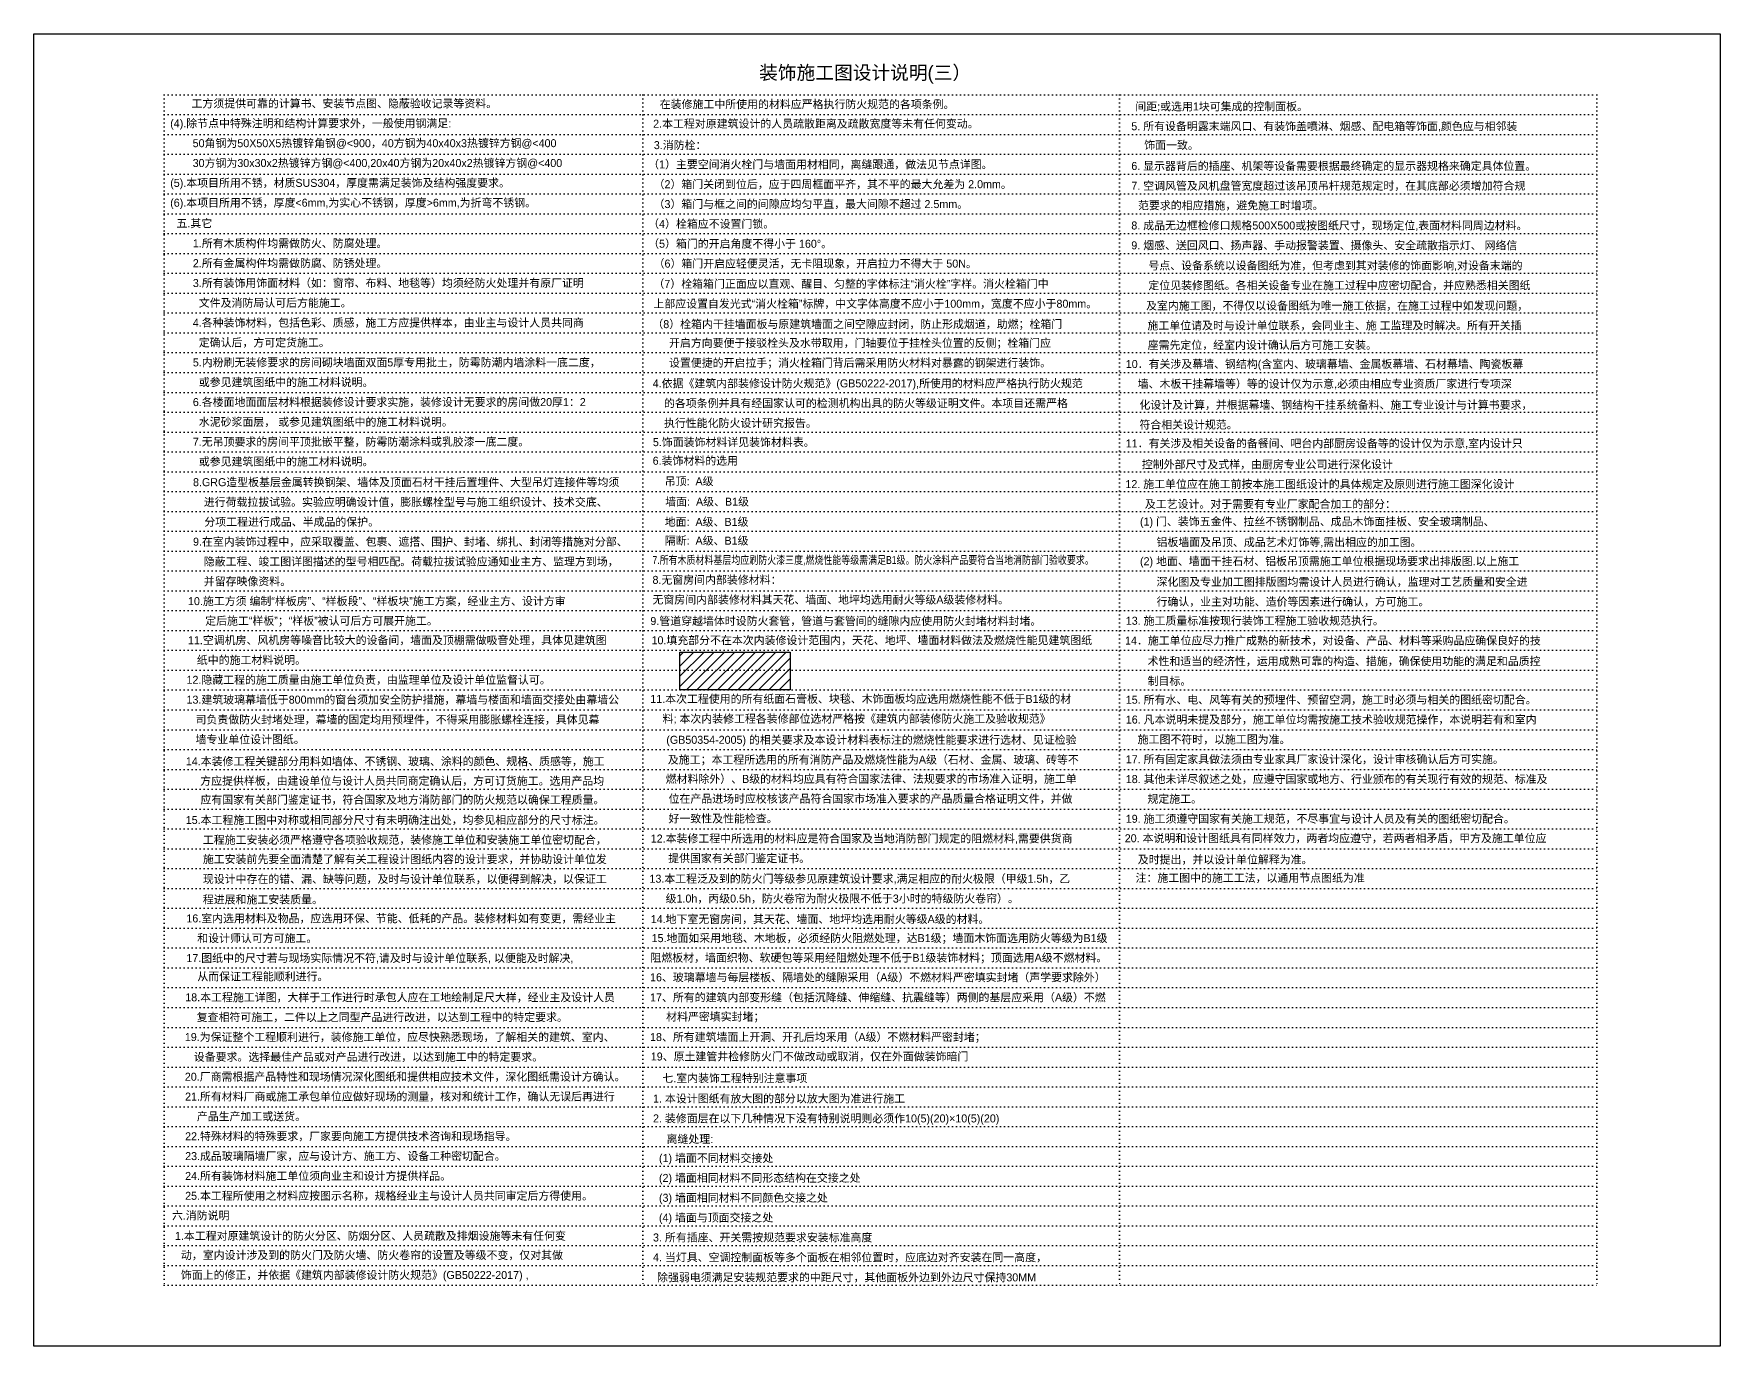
# Model space of a CAD drawing. Header units: millimetres. Extents: x 33357 to 35831, y 3615 to 4189.
# Drawn here: x 35093 to 35831, y 3615 to 4189 of the extents above; entities that cross this region are included whole.
import ezdxf

# ---------------------------------------------------------------- set-up
doc = ezdxf.new("R2010")
doc.units = ezdxf.units.MM
doc.linetypes.add('ACAD_ISO07W100', pattern=[3.5, 0.5, -3])
for name, color, linetype in [('C—图框—文字', 40, 'Continuous'), ('I—平面—填充01(线状)', 8, 'Continuous'), ('I—平面—尺寸标注（总包砌筑）', 232, 'Continuous')]:
    doc.layers.add(name, color=color, linetype=linetype)
doc.styles.add('300', font='SIMYOU.TTF')
doc.styles.add('幼圆', font='SIMYOU.TTF', dxfattribs={"width": 0.7})

msp = doc.modelspace()

# ---------------------------------------------------------------- hatches: boundary and pattern name
at = {"layer": 'I—平面—尺寸标注（总包砌筑）'}
h = msp.add_hatch(dxfattribs=at)
h.set_pattern_fill('ANSI31', color=256)
h.set_pattern_definition([(45, (32461.2006, 3004.9518), (-2.245064, 2.245064), [])])
h.paths.add_polyline_path([(35375.95, 3918.72), (35424.24, 3918.72), (35424.24, 3902.13), (35375.95, 3902.13)])

# ---------------------------------------------------------------- linework, layer by layer
at = {"layer": 'Defpoints'}
msp.add_lwpolyline([(35093.4, 4189.13), (35831, 4189.13), (35831, 3615.13), (35093.4, 3615.13)], close=True, dxfattribs=at)
at = {"layer": 'I—平面—填充01(线状)', "linetype": 'ACAD_ISO07W100', "ltscale": 0.5}
for p, q in [((35150.41, 4162.46), (35777.09, 4162.46)), ((35150.41, 4162.46), (35150.41, 3641.79)), ((35359.84, 4162.46), (35359.84, 3641.79)), ((35568.19, 4162.46), (35568.19, 3641.79)), ((35777.09, 4162.46), (35777.09, 3641.79)), ((35150.41, 4153.78), (35777.09, 4153.78)), ((35150.41, 4145.1), (35777.09, 4145.1)), ((35150.41, 4136.42), (35777.09, 4136.42)), ((35150.41, 4127.75), (35777.09, 4127.75)), ((35150.41, 4119.07), (35777.09, 4119.07)), ((35150.41, 4110.39), (35777.09, 4110.39)), ((35150.41, 4101.71), (35777.09, 4101.71)), ((35150.41, 4093.03), (35777.09, 4093.03)), ((35150.41, 4084.36), (35777.09, 4084.36)), ((35150.41, 4075.68), (35777.09, 4075.68)), ((35150.41, 4067), (35777.09, 4067)), ((35150.41, 4058.32), (35777.09, 4058.32)), ((35150.41, 4049.65), (35777.09, 4049.65)), ((35150.41, 4040.97), (35777.09, 4040.97)), ((35150.41, 4032.29), (35777.09, 4032.29)), ((35150.41, 4023.61), (35777.09, 4023.61)), ((35150.41, 4014.94), (35777.09, 4014.94)), ((35150.41, 4006.26), (35777.09, 4006.26)), ((35150.41, 3997.58), (35777.09, 3997.58)), ((35150.41, 3988.9), (35777.09, 3988.9)), ((35150.41, 3980.22), (35777.09, 3980.22)), ((35150.41, 3971.55), (35777.09, 3971.55)), ((35150.41, 3962.87), (35777.09, 3962.87)), ((35150.41, 3954.19), (35777.09, 3954.19)), ((35150.41, 3945.51), (35777.09, 3945.51)), ((35150.41, 3936.84), (35777.09, 3936.84)), ((35150.41, 3928.16), (35777.09, 3928.16)), ((35150.41, 3919.48), (35777.09, 3919.48)), ((35150.41, 3910.8), (35777.09, 3910.8)), ((35150.41, 3902.13), (35777.09, 3902.13)), ((35150.41, 3893.45), (35777.09, 3893.45)), ((35150.41, 3884.77), (35777.09, 3884.77)), ((35150.41, 3876.09), (35777.09, 3876.09)), ((35150.41, 3867.41), (35777.09, 3867.41)), ((35150.41, 3858.74), (35777.09, 3858.74)), ((35150.41, 3850.06), (35777.09, 3850.06)), ((35150.41, 3841.38), (35777.09, 3841.38)), ((35150.41, 3832.7), (35777.09, 3832.7)), ((35150.41, 3824.03), (35777.09, 3824.03)), ((35150.41, 3815.35), (35777.09, 3815.35)), ((35150.41, 3806.67), (35777.09, 3806.67)), ((35150.41, 3797.99), (35777.09, 3797.99)), ((35150.41, 3789.31), (35777.09, 3789.31)), ((35150.41, 3780.64), (35777.09, 3780.64)), ((35150.41, 3771.96), (35777.09, 3771.96)), ((35150.41, 3763.28), (35777.09, 3763.28)), ((35150.41, 3763.28), (35777.09, 3763.28)), ((35150.41, 3754.6), (35777.09, 3754.6)), ((35150.41, 3745.93), (35777.09, 3745.93)), ((35150.41, 3737.25), (35777.09, 3737.25)), ((35150.41, 3728.57), (35777.09, 3728.57)), ((35150.41, 3719.89), (35777.09, 3719.89)), ((35150.41, 3711.22), (35777.09, 3711.22)), ((35150.41, 3702.54), (35777.09, 3702.54)), ((35150.41, 3693.86), (35777.09, 3693.86)), ((35150.41, 3685.18), (35777.09, 3685.18)), ((35150.41, 3676.5), (35777.09, 3676.5)), ((35150.41, 3667.83), (35777.09, 3667.83)), ((35150.41, 3659.15), (35777.09, 3659.15)), ((35150.41, 3650.47), (35777.09, 3650.47)), ((35150.41, 3641.79), (35777.09, 3641.79))]:
    msp.add_line(p, q, dxfattribs=at)
at = {"layer": 'I—平面—尺寸标注（总包砌筑）'}
msp.add_lwpolyline([(35375.95, 3918.72), (35424.24, 3918.72), (35424.24, 3902.13), (35375.95, 3902.13)], close=True, dxfattribs=at)

# ---------------------------------------------------------------- texts
at = {"layer": 'C—图框—文字'}
for s, height, style, p in [('装饰施工图设计说明(三）', 6, '幼圆', (35410.67, 4169.12)), ('工方须提供可靠的计算书、安装节点图、隐蔽验收记录等资料。', 3.5, '幼圆', (35162.4, 4156.86)), ('  在装修施工中所使用的材料应严格执行防火规范的各项条例。', 3.5, '300', (35364.6, 4156.54)), ('     间距;或选用1块可集成的控制面板。', 3.5, '幼圆', (35568.68, 4155.56)), ('(4).除节点中特殊注明和结构计算要求外，一般使用钢满足:', 3.5, '幼圆', (35153.09, 4148.18)), ('2.本工程对原建筑设计的人员疏散距离及疏散宽度等未有任何变动。', 3.5, '幼圆', (35364.31, 4148.03)), ('5. 所有设备明露末端风口、有装饰盖喷淋、烟感、配电箱等饰面,颜色应与相邻装', 3.5, '幼圆', (35573.43, 4146.91)), ('50角钢为50X50X5热镀锌角钢@<900，40方钢为40x40x3热镀锌方钢@<400', 3.5, '幼圆', (35162.92, 4139.5)), ('3.消防栓：', 3.5, '幼圆', (35364.6, 4138.66)), ('  饰面一致。', 3.5, '幼圆', (35576.47, 4138.68)), ('30方钢为30x30x2热镀锌方钢@<400,20x40方钢为20x40x2热镀锌方钢@<400', 3.5, '幼圆', (35162.92, 4130.83)), ('  （1）主要空间消火栓门与墙面用材相同，离缝跟通，做法见节点详图。', 3.5, '300', (35359.52, 4130.24)), ('6. 显示器背后的插座、机架等设备需要根据最终确定的显示器规格来确定具体位置。', 3.5, '幼圆', (35573.43, 4129.55)), ('(5).本项目所用不锈，材质SUS304，厚度需满足装饰及结构强度要求。', 3.5, '幼圆', (35153.09, 4122.15)), ('（2）箱门关闭到位后，应于四周框面平齐，其不平的最大允差为 2.0mm。', 3.5, '300', (35364.5, 4121.56)), ('7. 空调风管及风机盘管宽度超过该吊顶吊杆规范规定时，在其底部必须增加符合规', 3.5, '幼圆', (35573.43, 4120.87)), ('(6).本项目所用不锈，厚度<6mm,为实心不锈钢，厚度>6mm,为折弯不锈钢。', 3.5, '幼圆', (35153.09, 4113.47)), ('（3）箱门与框之间的间隙应均匀平直，最大间隙不超过 2.5mm。', 3.5, '300', (35364.5, 4112.88)), ('    范要求的相应措施，避免施工时增项。', 3.5, '幼圆', (35571.16, 4112.31)), ('五.其它', 3.5, '300', (35155.85, 4104.45)), ('  （4）栓箱应不设置门锁。', 3.5, '幼圆', (35359.52, 4104.21)), ('8. 成品无边框检修口规格500X500或按图纸尺寸，现场定位,表面材料同周边材料。', 3.5, '幼圆', (35573.43, 4103.52)), ('1.所有木质构件均需做防火、防腐处理。', 3.5, '300', (35162.99, 4095.71)), ('  （5）箱门的开启角度不得小于 160°。', 3.5, '300', (35359.52, 4095.53)), ('9. 烟感、送回风口、扬声器、手动报警装置、摄像头、安全疏散指示灯、 网络信', 3.5, '幼圆', (35573.43, 4094.84)), ('2.所有金属构件均需做防腐、防锈处理。', 3.5, '300', (35162.99, 4087.03)), ('（6）箱门开启应轻便灵活，无卡阻现象，开启拉力不得大于 50N。', 3.5, '300', (35364.5, 4086.85)), ('号点、设备系统以设备图纸为准，但考虑到其对装修的饰面影响,对设备末端的', 3.5, '幼圆', (35580.9, 4086.01)), ('3.所有装饰用饰面材料（如：窗帘、布料、地毯等）均须经防火处理并有原厂证明', 3.5, '300', (35162.99, 4078.35)), ('（7）栓箱箱门正面应以直观、醒目、匀整的字体标注“消火栓”字样。消火栓箱门中', 3.5, '幼圆', (35364.43, 4077.98)), ('定位见装修图纸。各相关设备专业在施工过程中应密切配合，并应熟悉相关图纸', 3.5, '幼圆', (35580.9, 4077.34)), ('  文件及消防局认可后方能施工。', 3.5, '300', (35162.99, 4069.68)), ('上部应设置自发光式“消火栓箱”标牌，中文字体高度不应小于100mm，宽度不应小于80mm。', 3.5, '幼圆', (35364.43, 4069.3)), (' 及室内施工图，不得仅以设备图纸为唯一施工依据，在施工过程中如发现问题，', 3.5, '幼圆', (35578.58, 4068.46)), ('4.各种装饰材料，包括色彩、质感，施工方应提供样本，由业主与设计人员共同商', 3.5, '300', (35162.99, 4061)), ('（8）栓箱内干挂墙面板与原建筑墙面之间空隙应封闭，防止形成烟道，助燃；栓箱门', 3.5, '300', (35363.96, 4060.37)), ('施工单位请及时与设计单位联系，会同业主、施 工监理及时解决。所有开关插', 3.5, '幼圆', (35580.5, 4059.79)), ('  定确认后，方可定货施工。', 3.5, '300', (35162.99, 4052.32)), ('    开启方向要便于接驳栓头及水带取用，门轴要位于挂栓头位置的反侧；栓箱门应', 3.5, '300', (35366.03, 4052.14)), ('座需先定位，经室内设计确认后方可施工安装。', 3.5, '幼圆', (35580.6, 4051.25)), ('5.内粉刷无装修要求的房间砌块墙面双面5厚专用批土，防霉防潮内墙涂料一底二度，', 3.5, '300', (35162.99, 4043.64)), ('    设置便捷的开启拉手；消火栓箱门背后需采用防火材料对暴露的钢架进行装饰。', 3.5, '幼圆', (35366.03, 4043.46)), ('10．有关涉及幕墙、钢结构(含室内、玻璃幕墙、金属板幕墙、石材幕墙、陶瓷板幕', 3.5, '幼圆', (35571.01, 4042.94)), ('  或参见建筑图纸中的施工材料说明。', 3.5, '300', (35162.99, 4034.97)), ('    墙、木板干挂幕墙等）等的设计仅为示意,必须由相应专业资质厂家进行专项深', 3.5, '幼圆', (35571.01, 4034.26)), ('6.各楼面地面面层材料根据装修设计要求实施，装修设计无要求的房间做20厚1：2', 3.5, '300', (35162.99, 4026.29)), ('的各项条例并具有经国家认可的检测机构出具的防火等级证明文件。本项目还需严格', 3.5, '300', (35369.04, 4025.79)), ('  化设计及计算，并根据幕墙、钢结构干挂系统备料、施工专业设计与计算书要求，', 3.5, '幼圆', (35574.38, 4025.08)), ('  水泥砂浆面层， 或参见建筑图纸中的施工材料说明。', 3.5, '300', (35162.99, 4017.61)), ('执行性能化防火设计研究报告。', 3.5, '300', (35369.04, 4017.12)), ('  符合相关设计规范。', 3.5, '幼圆', (35574.38, 4016.4)), ('7.无吊顶要求的房间平顶批嵌平整，防霉防潮涂料或乳胶漆一底二度。', 3.5, '300', (35162.99, 4008.93)), ('5.饰面装饰材料详见装饰材料表。', 3.5, '300', (35364.19, 4008.76)), ('11．有关涉及相关设备的备餐间、吧台内部厨房设备等的设计仅为示意,室内设计只  ', 3.5, '幼圆', (35571.01, 4008.23)), ('  或参见建筑图纸中的施工材料说明。', 3.5, '300', (35162.99, 4000.26)), ('6.装饰材料的选用    ', 3.5, '300', (35364.1, 4000.63)), ('  控制外部尺寸及式样，由厨房专业公司进行深化设计', 3.5, '幼圆', (35575.44, 3999.04)), ('8.GRG造型板基层金属转换钢架、墙体及顶面石材干挂后置埋件、大型吊灯连接件等均须', 3.5, '300', (35163.07, 3991.25)), ('吊顶:  A级', 3.5, '300', (35369.37, 3991.65)), ('12. 施工单位应在施工前按本施工图纸设计的具体规定及原则进行施工图深化设计', 3.5, '幼圆', (35570.84, 3990.42)), ('进行荷载拉拔试验。实验应明确设计值，膨胀螺栓型号与施工组织设计、技术交底、', 3.5, '300', (35167.78, 3982.58)), ('墙面:  A级、B1级', 3.5, '300', (35369.6, 3982.74)), ('及工艺设计。对于需要有专业厂家配合加工的部分：', 3.5, '幼圆', (35579.35, 3981.69)), ('分项工程进行成品、半成品的保护。', 3.5, '300', (35168.04, 3973.9)), ('地面:  A级、B1级', 3.5, '300', (35369.38, 3973.9)), ('  (1) 门、装饰五金件、拉丝不锈钢制品、成品木饰面挂板、安全玻璃制品、', 3.5, '300', (35574.63, 3974.05)), ('9.在室内装饰过程中，应采取覆盖、包裹、遮搭、围护、封堵、绑扎、封闭等措施对分部、', 3.5, '300', (35163.07, 3965.22)), ('隔断:  A级、B1级    ', 3.5, '幼圆', (35369.39, 3965.69)), ('   铝板墙面及吊顶、成品艺术灯饰等,需出相应的加工图。', 3.5, '300', (35580.55, 3965.03)), ('隐蔽工程、竣工图详图描述的型号相匹配。荷载拉拔试验应通知业主方、监理方到场，', 3.5, '300', (35167.78, 3956.54)), ('  (2) 地面、墙面干挂石材、铝板吊顶需施工单位根据现场要求出排版图.以上施工', 3.5, '300', (35574.63, 3956.69)), ('并留存映像资料。', 3.5, '300', (35167.78, 3947.87)), ('8.无窗房间内部装修材料：', 3.5, '幼圆', (35364.02, 3948.54)), ('   深化图及专业加工图排版图均需设计人员进行确认，监理对工艺质量和安全进', 3.5, '300', (35580.55, 3947.67)), ('10.施工方须 编制“样板房”、“样板段”、“样板块”施工方案，经业主方、设计方审', 3.5, '300', (35160.88, 3939.24)), ('无窗房间内部装修材料其天花、墙面、地坪均选用耐火等级A级装修材料。', 3.5, '幼圆', (35364.02, 3939.87)), ('   行确认，业主对功能、造价等因素进行确认，方可施工。', 3.5, '300', (35580.55, 3938.99)), ('定后施工“样板”；“样板”被认可后方可展开施工。 ', 3.5, '300', (35168.4, 3930.63)), ('9.管道穿越墙体时设防火套管，管道与套管间的缝隙内应使用防火封堵材料封堵。', 3.5, '幼圆', (35363.09, 3930.55)), ('13. 施工质量标准按现行装饰工程施工验收规范执行。', 3.5, '300', (35571.01, 3930.66)), ('11.空调机房、风机房等噪音比较大的设备间，墙面及顶棚需做吸音处理，具体见建筑图', 3.5, '300', (35160.85, 3922.16)), ('10.填充部分不在本次内装修设计范围内，天花、地坪、墙面材料做法及燃烧性能见建筑图纸', 3.5, '幼圆', (35363.6, 3922.13)), ('14．施工单位应尽力推广成熟的新技术，对设备、产品、材料等采购品应确保良好的技', 3.5, '300', (35570.68, 3921.98)), ('   纸中的施工材料说明。', 3.5, '300', (35160.85, 3913.48)), ('术性和适当的经济性，运用成熟可靠的构造、措施，确保使用功能的满足和品质控', 3.5, '300', (35580.55, 3912.96)), ('12.隐藏工程的施工质量由施工单位负责，由监理单位及设计单位监督认可。', 3.5, '300', (35160.22, 3904.83)), ('制目标。', 3.5, '300', (35580.55, 3904.28)), ('13.建筑玻璃幕墙低于800mm的窗台须加安全防护措施，幕墙与楼面和墙面交接处由幕墙公', 3.5, '300', (35160.22, 3896.15)), ('11.本次工程使用的所有纸面石膏板、块毯、木饰面板均应选用燃烧性能不低于B1级的材', 3.5, '300', (35363.06, 3896.48)), ('15. 所有水、电、风等有关的预埋件、预留空洞，施工时必须与相关的图纸密切配合。', 3.5, '300', (35571.01, 3896.12)), ('   司负责做防火封堵处理，幕墙的固定均用预埋件，不得采用膨胀螺栓连接，具体见幕', 3.5, '300', (35160.28, 3887.44)), ('16. 凡本说明未提及部分，施工单位均需按施工技术验收规范操作，本说明若有和室内', 3.5, '300', (35571.01, 3887.44)), ('   墙专业单位设计图纸。', 3.5, '300', (35160.28, 3878.77)), ('    施工图不符时，以施工图为准。', 3.5, '300', (35571.01, 3878.77)), ('14.本装修工程关键部分用料如墙体、不锈钢、玻璃、涂料的颜色、规格、质感等，施工', 3.5, '300', (35159.93, 3869.17)), ('及施工；本工程所选用的所有消防产品及燃烧性能为A级（石材、金属、玻璃、砖等不', 3.5, '300', (35370.72, 3869.91)), ('17. 所有固定家具做法须由专业家具厂家设计深化，设计审核确认后方可实施。', 3.5, '300', (35571.01, 3870.09)), (' 燃材料除外）、B级的材料均应具有符合国家法律、法规要求的市场准入证明，施工单', 3.5, '300', (35368.48, 3861.49)), ('18. 其他未详尽叙述之处，应遵守国家或地方、行业颁布的有关现行有效的规范、标准及', 3.5, '300', (35571.01, 3861.41)), (' 方应提供样板，由建设单位与设计人员共同商定确认后，方可订货施工。选用产品均', 3.5, '300', (35164.93, 3860.63)), (' 应有国家有关部门鉴定证书，符合国家及地方消防部门的防火规范以确保工程质量。', 3.5, '300', (35165.04, 3852.39)), ('位在产品进场时应校核该产品符合国家市场准入要求的产品质量合格证明文件，并做', 3.5, '300', (35371.04, 3852.82)), ('规定施工。', 3.5, '300', (35580.46, 3852.73)), ('15.本工程施工图中对称或相同部分尺寸有未明确注出处，均参见相应部分的尺寸标注。', 3.5, '300', (35159.9, 3843.53)), ('好一致性及性能检查。', 3.5, '300', (35371.02, 3844.14)), ('19. 施工须遵守国家有关施工规范，不尽事宜与设计人员及有关的图纸密切配合。', 3.5, '300', (35571.01, 3844.06)), ('工程施工安装必须严格遵守各项验收规范，装修施工单位和安装施工单位密切配合，', 3.5, '300', (35167.37, 3834.86)), ('12.本装修工程中所选用的材料应是符合国家及当地消防部门规定的阻燃材料,需要供货商', 3.5, '300', (35363.25, 3835.42)), ('20. 本说明和设计图纸具有同样效力，两者均应遵守，若两者相矛盾，甲方及施工单位应', 3.5, '幼圆', (35570.56, 3835.54)), ('施工安装前先要全面清楚了解有关工程设计图纸内容的设计要求，并协助设计单位发', 3.5, '300', (35167.37, 3826.38)), ('提供国家有关部门鉴定证书。 ', 3.5, '300', (35370.87, 3826.78)), ('    及时提出，并以设计单位解释为准。', 3.5, '幼圆', (35571.08, 3826.23)), ('现设计中存在的错、漏、缺等问题，及时与设计单位联系，以便得到解决，以保证工', 3.5, '300', (35167.37, 3817.71)), ('13.本工程泛及到的防火门等级参见原建筑设计要求,满足相应的耐火极限（甲级1.5h，乙', 3.5, '300', (35362.69, 3817.85)), ('注：施工图中的施工工法，以通用节点图纸为准', 3.5, '幼圆', (35575.28, 3818.2)), ('程进展和施工安装质量。', 3.5, '300', (35167.37, 3808.75)), ('级1.0h，丙级0.5h，防火卷帘为耐火极限不低于3小时的特级防火卷帘）。 ', 3.5, '300', (35369.76, 3809.17)), ('16.室内选用材料及物品，应选用环保、节能、低耗的产品。装修材料如有变更，需经业主', 3.5, '300', (35160.16, 3800.49)), ('14.地下室无窗房间，其天花、墙面、地坪均选用耐火等级A级的材料。', 3.5, '300', (35363.25, 3800.16)), ('  和设计师认可方可施工。', 3.5, '300', (35162.3, 3791.81)), ('15.地面如采用地毯、木地板，必须经防火阻燃处理，达B1级；墙面木饰面选用防火等级为B1级', 3.5, '幼圆', (35363.64, 3791.87)), ('17.图纸中的尺寸若与现场实际情况不符,请及时与设计单位联系, 以便能及时解决,', 3.5, '300', (35160.16, 3783.14)), ('阻燃板材，墙面织物、软硬包等采用经阻燃处理不低于B1级装饰材料；顶面选用A级不燃材料。', 3.5, '幼圆', (35363.1, 3783.29)), ('  从而保证工程能顺利进行。', 3.5, '300', (35162.36, 3775.1)), ('16、玻璃幕墙与每层楼板、隔墙处的缝隙采用（A级）不燃材料严密填实封堵（声学要求除外）', 3.5, '幼圆', (35362.95, 3774.73)), ('18.本工程施工详图，大样于工作进行时承包人应在工地绘制足尺大样，经业主及设计人员', 3.5, '300', (35159.68, 3765.96)), ('17、所有的建筑内部变形缝（包括沉降缝、伸缩缝、抗震缝等）两侧的基层应釆用（A级）不燃', 3.5, '幼圆', (35362.95, 3765.93)), ('  复查相符可施工，二件以上之同型产品进行改进，以达到工程中的特定要求。', 3.5, '300', (35162.1, 3757.28)), ('材料严密填实封堵；', 3.5, '幼圆', (35369.98, 3757.51)), ('19.为保证整个工程顺利进行，装修施工单位，应尽快熟悉现场，了解相关的建筑、室内、', 3.5, '300', (35159.5, 3748.6)), ('18、所有建筑墙面上开洞、开孔后均釆用（A级）不燃材料严密封堵；', 3.5, '幼圆', (35362.95, 3748.61)), ('   设备要求。选择最佳产品或对产品进行改进，以达到施工中的特定要求。', 3.5, '300', (35159.5, 3739.92)), ('19、原土建管井检修防火门不做改动或取消，仅在外面做装饰暗门', 3.5, '幼圆', (35363.28, 3740.1)), ('20.厂商需根据产品特性和现场情况深化图纸和提供相应技术文件，深化图纸需设计方确认。', 3.5, '300', (35159.5, 3731.25)), ('七.室内装饰工程特别注意事项', 3.5, '300', (35368.37, 3730.62)), ('21.所有材料厂商或施工承包单位应做好现场的测量，核对和统计工作，确认无误后再进行', 3.5, '300', (35159.6, 3722.57)), ('1. 本设计图纸有放大图的部分以放大图为准进行施工', 3.5, '幼圆', (35364.25, 3721.7)), ('  产品生产加工或送货。', 3.5, '300', (35162.14, 3713.89)), ('2. 装修面层在以下几种情况下没有特别说明则必须作10(5)(20)×10(5)(20)', 3.5, '幼圆', (35364.25, 3713.02)), ('22.特殊材料的特殊要求，厂家要向施工方提供技术咨询和现场指导。', 3.5, '300', (35159.62, 3705.21)), ('离缝处理:  ', 3.5, '幼圆', (35370.17, 3704)), ('23.成品玻璃隔墙厂家，应与设计方、施工方、设备工种密切配合。', 3.5, '300', (35159.62, 3696.54)), ('  (1) 墙面不同材料交接处', 3.5, '幼圆', (35364.25, 3695.67)), ('24.所有装饰材料施工单位须向业主和设计方提供样品。', 3.5, '300', (35159.62, 3687.86)), ('  (2) 墙面相同材料不同形态结构在交接之处', 3.5, '幼圆', (35364.25, 3686.99)), ('25.本工程所使用之材料应按图示名称，规格经业主与设计人员共同审定后方得使用。', 3.5, '300', (35159.62, 3679.18)), ('  (3) 墙面相同材料不同颜色交接之处', 3.5, '幼圆', (35364.25, 3678.31)), ('六.消防说明', 3.5, '300', (35153.84, 3670.56)), ('  (4) 墙面与顶面交接之处', 3.5, '幼圆', (35364.25, 3669.63)), ('1.本工程对原建筑设计的防火分区、防烟分区、人员疏散及排烟设施等未有任何变', 3.5, '300', (35155.17, 3661.65)), ('3. 所有插座、开关需按规范要求安装标准高度', 3.5, '幼圆', (35364.25, 3660.96)), ('  动，室内设计涉及到的防火门及防火墙、防火卷帘的设置及等级不变，仅对其做', 3.5, '300', (35155.17, 3653.23)), ('4. 当灯具、空调控制面板等多个面板在相邻位置时，应底边对齐安装在同一高度，', 3.5, '幼圆', (35364.25, 3652.28)), ('     除强弱电须满足安装规范要求的中距尺寸，其他面板外边到外边尺寸保持30MM', 3.5, '幼圆', (35359.5, 3643.5))]:
    msp.add_text(s, height=height, dxfattribs=dict(at, style=style)).set_placement(p)
at = {"layer": 'C—图框—文字', "color": 6, "style": '300'}
for s, p in [('4.依据《建筑内部装修设计防火规范》(GB50222-2017),所使用的材料应严格执行防火规范', (35364.14, 4034.47)), ('  料; 本次内装修工程各装修部位选材严格按《建筑内部装修防火施工及验收规范》', (35365.84, 3887.8)), ('(GB50354-2005) 的相关要求及本设计材料表标注的燃烧性能要求进行选材、见证检验', (35370.07, 3878.59)), ('  饰面上的修正，并依据《建筑内部装修设计防火规范》(GB50222-2017) ,', (35155.17, 3644.55))]:
    msp.add_text(s, height=3.5, dxfattribs=at).set_placement(p)
at = {"layer": 'C—图框—文字', "style": '幼圆', "width": 0.8}
msp.add_text('7.所有木质材料基层均应刷防火漆三度,燃烧性能等级需满足B1级。防火涂料产品要符合当地消防部门验收要求。', height=3.5, dxfattribs=at).set_placement((35364.02, 3957.22))

doc.saveas('drawing.dxf')
